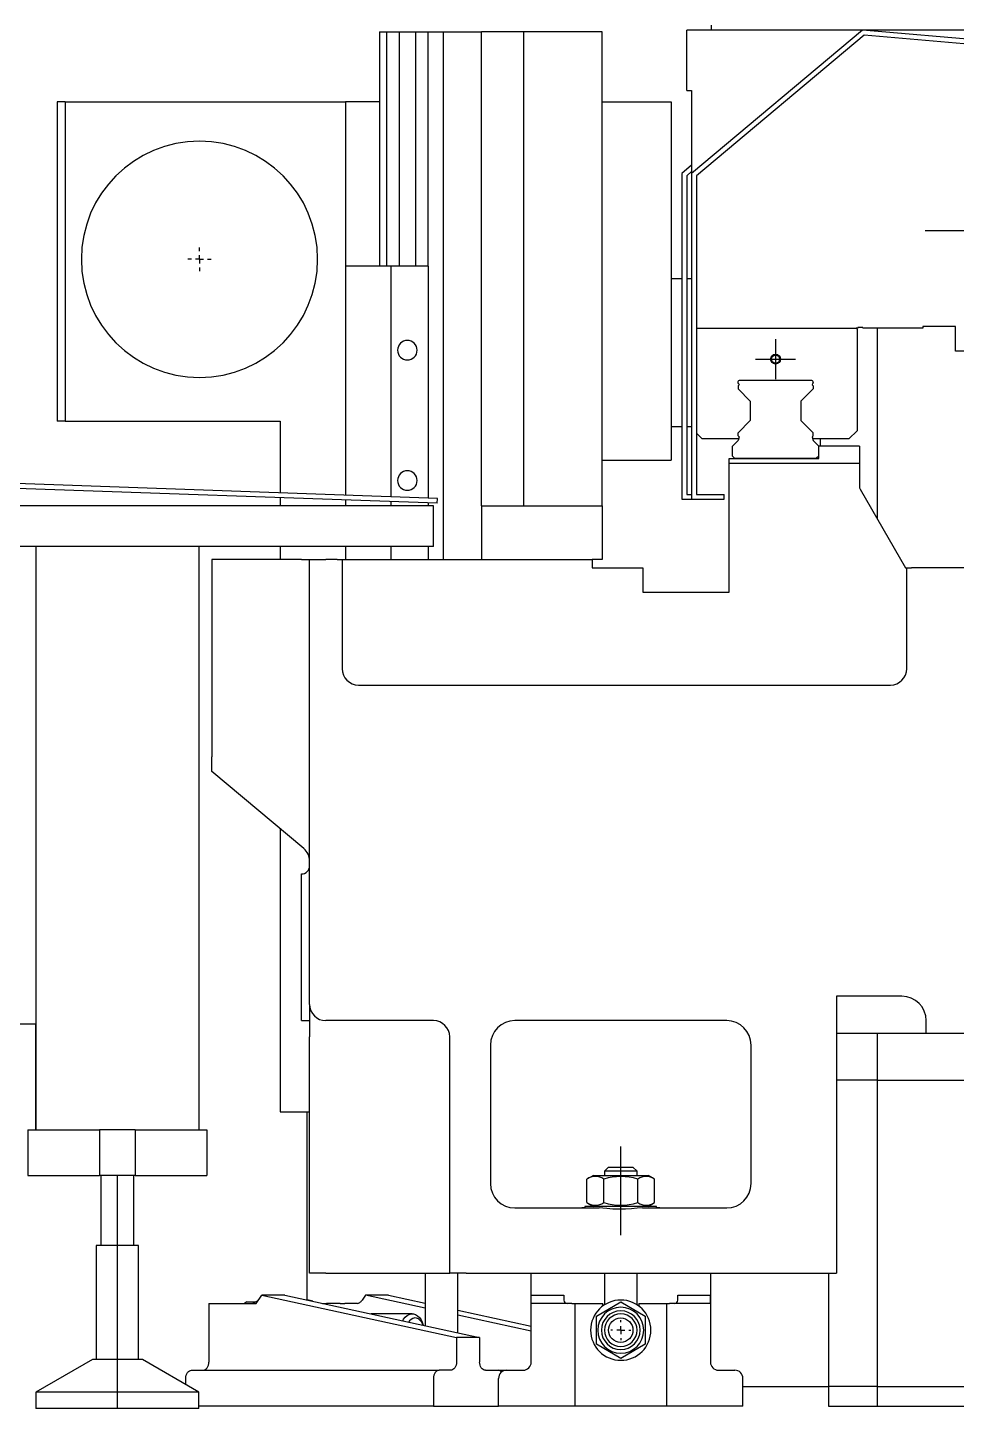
# Model space of a CAD drawing. Extents: x 387 to 958, y 84 to 319.
# Drawn here: x 442 to 470.94, y 84.21 to 127.24 of the extents above; entities that cross this region are included whole.
import ezdxf

# ---------------------------------------------------------------- set-up
doc = ezdxf.new("R2010")
doc.units = 0
doc.linetypes.add('AXIS-MY', pattern=[15, 8, -2.5, 2, -2.5])
doc.linetypes.add('CENTERX2', pattern=[20.32, 12.7, -2.54, 2.54, -2.54])
doc.layers.get('0').update_dxf_attribs({"linetype": 'CONTINUOUS'})
doc.layers.add('AXIS', color=1, linetype='AXIS-MY')
doc.layers.add('DIM', color=4, linetype='CONTINUOUS')

# ---------------------------------------------------------------- blocks, each defined once
blk = doc.blocks.new('SW_CENTERMARKSYMBOL_94')
at = {"layer": 'DIM'}
for p, q in [((-0.5, 0), (-0.725, 0)), ((0, 0), (-0.25, 0)), ((0, 0.5), (0, 0.725)), ((0, 0), (0, 0.25)), ((0, 0), (0, -0.25)), ((0, 0), (0.25, 0)), ((0.5, 0), (0.725, 0)), ((0, -0.5), (0, -0.725))]:
    blk.add_line(p, q, dxfattribs=at)
blk = doc.blocks.new('SW_CENTERMARKSYMBOL_97')
at = {"layer": 'DIM'}
for p, q in [((-0.5, 0), (-0.61, 0)), ((0, 0), (-0.25, 0)), ((0, 0.5), (0, 0.61)), ((0, 0), (0, 0.25)), ((0, 0), (0, -0.25)), ((0, 0), (0.25, 0)), ((0.5, 0), (0.61, 0)), ((0, -0.5), (0, -0.61))]:
    blk.add_line(p, q, dxfattribs=at)

msp = doc.modelspace()

# ---------------------------------------------------------------- linework, layer by layer
at = {"color": 7, "linetype": 'CONTINUOUS'}
for p, q in [((452.9674798, 127.1120765), (453.1867889, 127.1120765)), ((452.9674798, 127.1120765), (452.9674798, 119.801468)), ((453.1867889, 127.1120765), (453.5767259, 127.1120765)), ((453.1867889, 127.1120765), (453.1867889, 119.801468)), ((453.5767259, 127.1120765), (454.0844071, 127.1120765)), ((453.5767259, 127.1120765), (453.5767259, 119.801468)), ((454.0844071, 127.1120765), (454.4743441, 127.1120765)), ((454.0844071, 127.1120765), (454.0844071, 119.801468)), ((454.4743441, 127.1120765), (454.9525131, 127.1120765)), ((454.4743441, 127.1120765), (454.4743441, 119.801468)), ((454.9525131, 127.1120765), (456.1455638, 127.1120765)), ((454.9525131, 127.1120765), (454.9525131, 110.6632073)), ((457.4655348, 127.1120765), (456.1455638, 127.1120765)), ((456.1455638, 112.3385551), (456.1455638, 127.1120765)), ((459.9024043, 127.1120765), (457.4655348, 127.1120765)), ((457.4655348, 112.3385551), (457.4655348, 127.1120765)), ((459.9024043, 112.3385551), (459.9024043, 127.1120765)), ((498.3338673, 127.1628447), (462.5423463, 127.1628447)), ((462.5423463, 125.2844244), (462.5423463, 127.1628447)), ((468.0213557, 127.1628447), (462.6946506, 122.6952505)), ((468.0709079, 127.0056233), (462.846955, 122.624209)), ((463.303868, 127.315149), (463.303868, 127.1628447)), ((498.4861717, 124.4975186), (468.0213557, 127.1628447)), ((498.3338673, 124.3579574), (468.0709079, 127.0056233)), ((462.5423463, 125.2844244), (462.6946506, 125.2844244)), ((462.6946506, 125.2844244), (462.6946506, 122.6952505)), ((443.1743104, 124.9290476), (442.9204698, 124.9290476)), ((442.9204698, 124.9290476), (442.9204698, 114.9784971)), ((443.1743104, 124.9290476), (451.9064262, 124.9290476)), ((443.1743104, 124.9290476), (443.1743104, 114.9784971)), ((452.9674798, 124.9290476), (451.9064262, 124.9290476)), ((451.9064262, 124.9290476), (451.9064262, 112.6705569)), ((459.9024043, 124.9290476), (462.0600492, 124.9290476)), ((462.0600492, 124.9290476), (462.0600492, 113.7600623)), ((462.6946506, 122.9507308), (462.3900419, 122.6952505)), ((462.3900419, 122.6952505), (462.3900419, 112.5416275)), ((462.6946506, 122.7519491), (462.5423463, 122.624209)), ((462.5423463, 122.624209), (462.5423463, 112.6939319)), ((462.6946506, 122.6952505), (462.6946506, 112.5416275)), ((462.846955, 122.624209), (462.846955, 112.6939319)), ((453.3279334, 119.801468), (451.9064262, 119.801468)), ((454.4956, 119.801468), (453.3279334, 119.801468)), ((453.3279334, 112.6209167), (453.3279334, 119.801468)), ((454.4956, 112.5801409), (454.4956, 119.801468)), ((462.0600492, 119.4172774), (462.3900419, 119.4172774)), ((462.5423463, 119.4172774), (462.6946506, 119.4172774)), ((467.8729983, 117.8976637), (467.8729983, 117.8722796)), ((468.0253027, 117.8976637), (467.8729983, 117.8976637)), ((468.0253027, 117.8976637), (468.0253027, 117.8722796)), ((469.9037229, 117.9230477), (469.9037229, 117.8722796)), ((470.9190852, 117.9230477), (469.9037229, 117.9230477)), ((470.9190852, 117.161526), (470.9190852, 117.9230477)), ((462.846955, 117.8722796), (467.8222302, 117.8722796)), ((467.8222302, 117.8722796), (467.8476143, 117.8468956)), ((467.8729983, 117.8722796), (467.8222302, 117.8722796)), ((467.8476143, 117.8468956), (467.8476143, 114.6738884)), ((469.9037229, 117.8722796), (468.0253027, 117.8722796)), ((468.4822157, 111.9297418), (468.4822157, 117.8722796)), ((475.4882156, 117.161526), (470.9190852, 117.161526)), ((464.1350644, 116.1825676), (464.1448034, 116.146221)), ((466.4392183, 116.2400847), (464.1791988, 116.2400847)), ((466.4833527, 116.1825676), (466.4736137, 116.146221)), ((464.1715819, 116.1051283), (464.1415419, 116.0750883)), ((464.1415419, 116.0750883), (464.1415419, 115.9811673)), ((464.1415419, 115.9811673), (464.5223028, 115.6004065)), ((464.1595149, 116.150163), (464.1448034, 116.146221)), ((464.1595149, 116.150163), (464.1715819, 116.1051283)), ((466.4768752, 115.9811673), (466.0961143, 115.6004065)), ((466.4589022, 116.150163), (466.4468352, 116.1051283)), ((466.4468352, 116.1051283), (466.4768752, 116.0750883)), ((466.4589022, 116.150163), (466.4736137, 116.146221)), ((466.4768752, 116.0750883), (466.4768752, 115.9811673)), ((464.5223028, 115.6004065), (464.5223028, 114.9911891)), ((466.0961143, 115.6004065), (466.0961143, 114.9911891)), ((443.1743104, 114.9784971), (442.9204698, 114.9784971)), ((443.1743104, 114.9784971), (449.8757016, 114.9784971)), ((449.8757016, 114.9784971), (449.8757016, 112.7414713)), ((464.1415419, 114.6104282), (464.5223028, 114.9911891)), ((466.4768752, 114.6104282), (466.0961143, 114.9911891)), ((462.3900419, 114.7971369), (462.0600492, 114.7971369)), ((462.6946506, 114.7971369), (462.5423463, 114.7971369)), ((463.0246434, 114.4200478), (462.846955, 114.5977362)), ((464.1415419, 114.5165072), (464.1415419, 114.6104282)), ((464.1715819, 114.4864672), (464.1415419, 114.5165072)), ((464.1715819, 114.4864672), (464.1415419, 114.3743565)), ((466.4468352, 114.4864672), (466.4768752, 114.5165072)), ((466.4468352, 114.4864672), (466.4768752, 114.3743565)), ((466.4768752, 114.5165072), (466.4768752, 114.6104282)), ((467.5937737, 114.4200478), (467.8476143, 114.6738884)), ((464.1537848, 114.4200478), (463.0246434, 114.4200478)), ((464.1415419, 114.3743565), (463.9638535, 114.1966681)), ((463.9638535, 113.8869826), (463.9638535, 114.1966681)), ((467.5937737, 114.4200478), (466.4646322, 114.4200478)), ((466.4768752, 114.3743565), (466.6545636, 114.1966681)), ((467.9237665, 114.1966681), (466.6545636, 114.1966681)), ((466.6545636, 113.8108304), (466.6545636, 114.1966681)), ((466.6545636, 113.8869826), (466.6545636, 114.1966681)), ((466.7053317, 114.1966681), (466.7053317, 114.4200478)), ((467.9237665, 114.1966681), (467.9237665, 113.6585261)), ((459.9024043, 113.7600623), (462.0600492, 113.7600623)), ((463.8623173, 113.8108304), (466.6545636, 113.8108304)), ((463.8623173, 113.6585261), (463.8623173, 113.8108304)), ((463.8623173, 109.647845), (463.8623173, 113.6585261)), ((467.9237665, 113.6585261), (463.8623173, 113.6585261)), ((464.0400057, 113.8108304), (463.9638535, 113.8869826)), ((466.5784114, 113.8108304), (464.0400057, 113.8108304)), ((466.6545636, 113.8869826), (466.5784114, 113.8108304)), ((467.9237665, 113.6585261), (467.9237665, 112.9378142)), ((454.7679254, 112.4182339), (429.7160653, 113.2930642)), ((454.7732408, 112.5704455), (429.7213806, 113.4452757)), ((467.9441714, 112.861662), (469.3600047, 110.4093667)), ((454.6479044, 112.3385551), (402.9151952, 112.3385551)), ((449.8757016, 112.5890742), (449.8757016, 112.3385551)), ((451.9064262, 112.5181597), (451.9064262, 112.3385551)), ((453.3279334, 112.3385551), (453.3279334, 112.4685196)), ((454.4956, 112.3385551), (454.4956, 112.4277437)), ((454.6479044, 111.0693522), (454.6479044, 112.3385551)), ((454.7679254, 112.4182339), (454.7732408, 112.5704455)), ((456.1455638, 112.3385551), (459.9024043, 112.3385551)), ((456.1455638, 112.3385551), (456.1455638, 110.6632073)), ((459.9024043, 112.3385551), (459.9024043, 110.6632073)), ((462.3900419, 112.5416275), (462.6946506, 112.5416275)), ((462.5423463, 112.6939319), (462.6946506, 112.6939319)), ((462.6946506, 112.5416275), (463.7100129, 112.5416275)), ((462.846955, 112.6939319), (463.7100129, 112.6939319)), ((463.7100129, 112.5416275), (463.7100129, 112.6939319)), ((454.6479044, 111.0693522), (402.9151952, 111.0693522)), ((442.2604843, 111.0693522), (442.2604843, 92.894367)), ((447.3372958, 111.0693522), (447.3372958, 92.894367)), ((449.8757016, 111.0693522), (449.8757016, 110.6632073)), ((451.9064262, 111.0693522), (451.9064262, 110.6632073)), ((453.3279334, 110.6632073), (453.3279334, 111.0693522)), ((454.4956, 110.6632073), (454.4956, 111.0693522)), ((450.5356871, 110.6632073), (447.7434408, 110.6632073)), ((447.7434408, 110.6632073), (447.7434408, 104.5130855)), ((450.5356871, 110.6632073), (450.7895277, 110.6632073)), ((450.7895277, 110.6632073), (451.2972088, 110.6632073)), ((450.7895277, 96.8035119), (450.7895277, 110.6632073)), ((451.6525856, 110.6632073), (451.2972088, 110.6632073)), ((451.6525856, 110.6632073), (451.80489, 110.6632073)), ((451.80489, 110.6632073), (459.5977956, 110.6632073)), ((451.80489, 110.6632073), (451.80489, 107.2617436)), ((459.9024043, 110.6632073), (459.5977956, 110.6632073)), ((459.5977956, 110.6632073), (459.5977956, 110.4093667)), ((459.5977956, 110.4093667), (461.1716072, 110.4093667)), ((461.1716072, 110.4093667), (461.1716072, 109.647845)), ((469.3600047, 110.4093667), (469.3960418, 110.4093667)), ((469.3960418, 110.4093667), (469.5483461, 110.4093667)), ((469.3960418, 107.2617436), (469.3960418, 110.4093667)), ((471.2236939, 110.4093667), (469.5483461, 110.4093667)), ((461.1716072, 109.647845), (463.8623173, 109.647845)), ((452.3125711, 106.7540624), (468.8883606, 106.7540624)), ((447.7434408, 104.0633523), (447.7434408, 104.5130855)), ((450.6081777, 101.6595527), (447.7434408, 104.0633523)), ((449.8757016, 102.2741731), (449.8757016, 93.4528163)), ((450.5356871, 100.3572799), (450.5356871, 100.8649611)), ((450.5356871, 96.8035119), (450.5356871, 100.3572799)), ((467.2130128, 97.0573525), (467.2130128, 88.4267729)), ((469.2437374, 97.0573525), (467.2130128, 97.0573525)), ((450.5356871, 96.8029598), (450.5356871, 96.8035119)), ((450.5356871, 96.2958307), (450.5356871, 96.8029598)), ((450.7895277, 96.8035119), (450.7895277, 95.7881496)), ((415.8610645, 96.1942945), (442.2604843, 96.1942945)), ((442.2604843, 92.894367), (442.2604843, 96.1942945)), ((450.5356871, 96.2958307), (450.7895277, 96.2958307)), ((454.6479044, 96.2958307), (451.2972088, 96.2958307)), ((463.7861651, 96.2958307), (457.1863101, 96.2958307)), ((470.0052592, 95.8896858), (470.0052592, 96.2958307)), ((450.7895277, 88.4267729), (450.7895277, 95.7881496)), ((455.1555855, 88.4267729), (455.1555855, 95.7881496)), ((456.4247884, 95.534309), (456.4247884, 91.2190193)), ((464.5476868, 91.2190193), (464.5476868, 95.534309)), ((470.0052592, 95.8896858), (467.2130128, 95.8896858)), ((470.0052592, 95.8896858), (467.2130128, 95.8896858)), ((468.4822157, 94.4393648), (468.4822157, 95.8896858)), ((489.804824, 95.8896858), (470.0052592, 95.8896858)), ((468.4822157, 94.4393648), (467.2130128, 94.4393648)), ((468.4822157, 94.4393648), (491.3278675, 94.4393648)), ((468.4822157, 84.8949592), (468.4822157, 94.4393648)), ((449.8757016, 93.4528163), (450.7895277, 93.4528163)), ((450.7133755, 87.588952), (450.7133755, 93.4528163)), ((442.0066438, 92.894367), (444.2404408, 92.894367)), ((442.0066438, 92.894367), (442.0066438, 91.4728598)), ((445.3573393, 92.894367), (444.2404408, 92.894367)), ((444.2404408, 92.894367), (444.2404408, 91.4728598)), ((445.3573393, 92.894367), (445.3573393, 91.4728598)), ((445.3573393, 92.894367), (447.5911364, 92.894367)), ((447.5911364, 92.894367), (447.5911364, 91.4728598)), ((460.1054767, 91.7267004), (459.9785565, 91.5997801)), ((460.1054767, 91.7267004), (460.8669985, 91.7267004)), ((460.9939188, 91.5997801), (460.8669985, 91.7267004)), ((442.0066438, 91.4728598), (444.2404408, 91.4728598)), ((444.2884287, 91.4728598), (444.2404408, 91.4728598)), ((444.3031183, 91.4728598), (444.2884287, 91.4728598)), ((444.2884287, 91.4728598), (444.2884287, 89.2898309)), ((445.3093515, 91.4728598), (444.3031183, 91.4728598)), ((445.3573393, 91.4728598), (445.3093515, 91.4728598)), ((445.3093515, 89.2898309), (445.3093515, 91.4728598)), ((445.3573393, 91.4728598), (447.5911364, 91.4728598)), ((459.6333333, 91.4728598), (459.4310422, 91.356067)), ((459.4310422, 90.6250585), (459.4310422, 91.356067)), ((459.6333333, 91.4728598), (460.4862376, 91.4728598)), ((459.9586399, 90.6250585), (459.9586399, 91.356067)), ((459.9801164, 91.5997801), (459.9785565, 91.5997801)), ((459.9785565, 91.5997801), (459.9785565, 91.4728598)), ((460.9939188, 91.5997801), (459.9801164, 91.5997801)), ((460.4862376, 91.4728598), (461.3391419, 91.4728598)), ((460.9939188, 91.4728598), (460.9939188, 91.5997801)), ((461.0138353, 90.6250585), (461.0138353, 91.356067)), ((461.5414331, 91.356067), (461.3391419, 91.4728598)), ((461.5414331, 90.6250585), (461.5414331, 91.356067)), ((457.1863101, 90.4574975), (459.8127225, 90.4574975)), ((459.3693391, 90.4574975), (459.2678029, 90.4574975)), ((461.6031361, 90.5082656), (459.3693391, 90.5082656)), ((459.3693391, 90.5082656), (459.3693391, 90.4574975)), ((459.4310422, 90.6250585), (459.6333333, 90.5082656)), ((461.1597528, 90.4574975), (463.7861651, 90.4574975)), ((461.3391419, 90.5082656), (461.5414331, 90.6250585)), ((461.6031361, 90.4574975), (461.6031361, 90.5082656)), ((461.7046724, 90.4574975), (461.6031361, 90.4574975)), ((444.1551968, 89.2898309), (444.1361243, 89.2898309)), ((444.1361243, 89.2898309), (444.1361243, 85.7360628)), ((445.4616559, 89.2898309), (444.1551968, 89.2898309)), ((445.4616559, 85.7360628), (445.4616559, 89.2898309)), ((451.2972088, 88.4267729), (450.7895277, 88.4267729)), ((451.2972088, 88.4267729), (454.3940638, 88.4267729)), ((454.3940638, 88.4267729), (455.1555855, 88.4267729)), ((454.3940638, 88.4267729), (454.3940638, 86.7924121)), ((455.6632667, 88.4267729), (455.1555855, 88.4267729)), ((455.4094261, 86.572939), (455.4094261, 88.4267729)), ((455.6632667, 88.4267729), (467.2130128, 88.4267729)), ((457.6939913, 85.656481), (457.6939913, 88.4267729)), ((459.9785565, 88.4267729), (459.9785565, 87.4400633)), ((460.9939188, 87.4400633), (460.9939188, 88.4267729)), ((463.2784839, 88.4267729), (463.2784839, 85.656481)), ((466.9591723, 88.4267729), (466.9591723, 84.8949592)), ((447.6502523, 87.4841331), (447.6502523, 85.656481)), ((447.6502523, 87.4841331), (449.1220899, 87.4841331)), ((448.8298534, 87.5292184), (448.7589107, 87.4841331)), ((448.8298534, 87.5292184), (449.1041407, 87.5292184)), ((449.1220899, 87.4841331), (449.3015823, 87.7379737)), ((450.0195519, 87.7379737), (449.3015823, 87.7379737)), ((449.3015823, 87.7379737), (455.3684252, 86.4266105)), ((450.0195519, 87.7379737), (456.0863948, 86.4266105)), ((451.1939107, 87.4841331), (451.3118971, 87.4841331)), ((451.7426789, 87.4841331), (451.3118971, 87.4841331)), ((451.3118971, 87.45863), (451.3118971, 87.4841331)), ((451.7426789, 87.4841331), (451.8862728, 87.4841331)), ((452.281156, 87.4841331), (451.8862728, 87.4841331)), ((452.5324454, 87.7379737), (452.42475, 87.5856693)), ((453.250415, 87.7379737), (452.5324454, 87.7379737)), ((454.3940638, 87.3355802), (452.5324454, 87.7379737)), ((453.250415, 87.7379737), (454.3940638, 87.4907711)), ((457.6939913, 87.4841331), (457.6939913, 87.7379737)), ((457.6939913, 87.7379737), (458.7093536, 87.7379737)), ((458.9631942, 87.4841331), (457.6939913, 87.4841331)), ((458.7093536, 87.7379737), (458.7093536, 87.5856693)), ((458.9631942, 87.4841331), (459.0647304, 87.4841331)), ((459.0647304, 87.4841331), (459.1662666, 87.4841331)), ((459.0647304, 84.2857419), (459.0647304, 87.4841331)), ((459.1662666, 87.4841331), (459.9277883, 87.4841331)), ((459.7247159, 87.0895537), (460.4862376, 87.5292184)), ((459.9277883, 87.4050379), (459.9277883, 87.4841331)), ((460.4862376, 87.5292184), (461.2477593, 87.0895537)), ((461.0446869, 87.4841331), (461.0446869, 87.4050379)), ((461.0446869, 87.4841331), (461.8062086, 87.4841331)), ((461.8062086, 87.4841331), (461.9077448, 87.4841331)), ((461.9077448, 87.4841331), (462.0092811, 87.4841331)), ((461.9077448, 87.4841331), (461.9077448, 84.2857419)), ((463.2784839, 87.4841331), (462.0092811, 87.4841331)), ((462.2631216, 87.7379737), (463.2784839, 87.7379737)), ((462.2631216, 87.5856693), (462.2631216, 87.7379737)), ((463.2784839, 87.4841331), (463.2784839, 87.7379737)), ((453.9863338, 87.1575701), (452.7047101, 87.1575701)), ((455.4094261, 87.271298), (457.6939913, 86.7774836)), ((457.6939913, 86.6222927), (455.4094261, 87.1161071)), ((459.7247159, 86.2102241), (459.7247159, 87.0895537)), ((461.2477593, 87.0895537), (461.2477593, 86.2102241)), ((456.0863948, 86.4266105), (455.3684252, 86.4266105)), ((455.3684252, 86.4266105), (455.3684252, 85.656481)), ((456.0863948, 86.4266105), (456.0863948, 85.656481)), ((460.4862376, 85.7705594), (459.7247159, 86.2102241)), ((461.2477593, 86.2102241), (460.4862376, 85.7705594)), ((444.0191434, 85.7360628), (442.2604843, 84.7207005)), ((444.0415823, 85.7360628), (444.0191434, 85.7360628)), ((445.5786367, 85.7360628), (444.0415823, 85.7360628)), ((447.3372958, 84.7207005), (445.5786367, 85.7360628)), ((447.1117752, 85.4026404), (454.829948, 85.4026404)), ((455.1889328, 85.4026404), (454.829948, 85.4026404)), ((456.2658871, 85.4026404), (456.6607704, 85.4026404)), ((456.6607704, 85.4026404), (456.9324696, 85.4026404)), ((456.9324696, 85.4026404), (457.4401507, 85.4026404)), ((463.5323245, 85.4026404), (464.0400057, 85.4026404)), ((446.9322828, 84.9545349), (446.9322828, 85.1487998)), ((454.6504556, 85.1487998), (454.6504556, 84.2857419)), ((456.678629, 84.2857419), (456.678629, 85.1487998)), ((464.2938462, 84.2857419), (464.2938462, 85.1487998)), ((464.2938462, 84.8949592), (466.9591723, 84.8949592)), ((468.4822157, 84.8949592), (466.9591723, 84.8949592)), ((466.9591723, 84.8949592), (466.9591723, 84.2857419)), ((468.4822157, 84.8949592), (479.3973604, 84.8949592)), ((468.4822157, 84.2857419), (468.4822157, 84.8949592)), ((442.3335324, 84.7207005), (442.2604843, 84.7207005)), ((442.2604843, 84.7207005), (442.2604843, 84.2130194)), ((447.3372958, 84.7207005), (442.3335324, 84.7207005)), ((447.3372958, 84.2130194), (447.3372958, 84.7207005)), ((442.3335324, 84.2130194), (442.2604843, 84.2130194)), ((447.3372958, 84.2130194), (442.3335324, 84.2130194)), ((454.6504556, 84.2857419), (447.3372958, 84.2857419)), ((454.6504556, 84.2857419), (456.678629, 84.2857419)), ((458.9631942, 84.2857419), (456.678629, 84.2857419)), ((459.0647304, 84.2857419), (458.9631942, 84.2857419)), ((459.1662666, 84.2857419), (459.0647304, 84.2857419)), ((461.8062086, 84.2857419), (459.1662666, 84.2857419)), ((461.9077448, 84.2857419), (461.8062086, 84.2857419)), ((462.0092811, 84.2857419), (461.9077448, 84.2857419)), ((464.2938462, 84.2857419), (462.0092811, 84.2857419)), ((466.9591723, 84.2857419), (468.4822157, 84.2857419)), ((468.4822157, 84.2857419), (479.3973604, 84.2857419))]:
    msp.add_line(p, q, dxfattribs=at)
at = {"color": 7, "linetype": 'CONTINUOUS', "flags": 128}
for points in [[(461.1597528, 90.4574975), (460.9969375, 90.4492973), (460.8177675, 90.4325785), (460.6284133, 90.4186585), (460.4293843, 90.4156908), (460.2390037, 90.4253727), (460.0502369, 90.4425233), (459.9290643, 90.4528937), (459.8127225, 90.4574975)], [(449.1765082, 87.5610921), (449.0886964, 87.5207094), (449.032397, 87.4841331)], [(453.6936315, 86.9438122), (453.7189953, 86.9887111), (453.7691679, 87.054139), (453.8271895, 87.1049563), (453.8909629, 87.1393263), (453.9581833, 87.1560067), (454.0264212, 87.1543948), (454.0932101, 87.1345486), (454.1561363, 87.0971856), (454.2129254, 87.0436561), (454.2615248, 86.9758949), (454.3001782, 86.896351), (454.3274883, 86.8078992)], [(454.3209377, 86.8082185), (454.3079499, 86.8434129), (454.2731119, 86.9093801), (454.2290609, 86.9632138), (454.1778567, 87.0023968), (454.1218935, 87.0250969), (454.0637881, 87.0302528), (454.0062575, 87.0176232), (453.9519917, 86.9877987), (453.9035282, 86.942174), (453.8758434, 86.9044267)], [(447.4707599, 85.4026404), (447.5057772, 85.4075179), (447.5394487, 85.4219628), (447.5704806, 85.4454202), (447.5976802, 85.4769886), (447.6200024, 85.5154547), (447.6365893, 85.5593404), (447.6468034, 85.6069591), (447.6502523, 85.656481)], [(455.3684252, 85.656481), (455.3649763, 85.6069591), (455.3547621, 85.5593404), (455.3381753, 85.5154547), (455.3158531, 85.4769886), (455.2886534, 85.4454202), (455.2576216, 85.4219628), (455.22395, 85.4075179), (455.1889328, 85.4026404)], [(456.2658871, 85.4026404), (456.2308699, 85.4075179), (456.1971984, 85.4219628), (456.1661665, 85.4454202), (456.1389669, 85.4769886), (456.1166447, 85.5154547), (456.1000578, 85.5593404), (456.0898436, 85.6069591), (456.0863948, 85.656481)], [(446.9322828, 85.1487998), (446.9357317, 85.1983216), (446.9459458, 85.2459404), (446.9625327, 85.2898261), (446.9848549, 85.3282922), (447.0120545, 85.3598605), (447.0430864, 85.3833179), (447.0767579, 85.3977629), (447.1117752, 85.4026404)], [(454.829948, 85.4026404), (454.7949308, 85.3977629), (454.7612592, 85.3833179), (454.7302274, 85.3598605), (454.7030277, 85.3282922), (454.6807055, 85.2898261), (454.6641187, 85.2459404), (454.6539045, 85.1983216), (454.6504556, 85.1487998)]]:
    msp.add_lwpolyline(points, dxfattribs=at)
at = {"color": 7, "linetype": 'CONTINUOUS', "extrusion": (5.26784e-15, 4.16334e-16, -1)}
msp.add_circle((-447.3583255, 120.0197836), 3.6806883, dxfattribs=at)
at = {"color": 7, "linetype": 'CONTINUOUS', "extrusion": (0, 0, -1)}
for centre in [(-453.8356145, 117.1869101), (-453.8356145, 113.1254609)]:
    msp.add_circle(centre, 0.3046087, dxfattribs=at)
at = {"color": 7, "linetype": 'CONTINUOUS'}
for centre, radius in [((465.3092085, 116.9076854), 0.1523043), ((465.3092085, 116.9076854), 0.1269203), ((460.4862376, 86.6498889), 0.3807609)]:
    msp.add_circle(centre, radius, dxfattribs=at)
at = {"color": 7, "linetype": 'CONTINUOUS', "extrusion": (5.52348e-15, -1.27601e-15, -1)}
msp.add_circle((-460.4862376, 86.6498889), 0.9392101, dxfattribs=at)
at = {"color": 7, "linetype": 'CONTINUOUS', "extrusion": (5.58687e-15, -7.4567e-16, -1)}
for radius in [0.7158304, 0.6026433]:
    msp.add_circle((-460.4862376, 86.6498889), radius, dxfattribs=at)
at = {"color": 7, "linetype": 'CONTINUOUS', "extrusion": (5.65799e-15, -5.0721e-16, -1)}
msp.add_circle((-460.4862376, 86.6498889), 0.5076811, dxfattribs=at)
at = {"color": 7, "linetype": 'CONTINUOUS'}
for centre, radius, start, end in [((464.1791988, 116.1943934), 0.0456913, 90, 195), ((466.4392183, 116.1943934), 0.0456913, 345, 90), ((468.0760708, 112.9378142), 0.1523043, 180, 210), ((452.3125711, 107.2617436), 0.5076811, 180, 270), ((468.8883606, 107.2617436), 0.5076811, 270, 0), ((450.2818465, 101.2706463), 0.5076811, 0, 50), ((450.5356871, 101.1188017), 0.2538406, 270, 0), ((469.2437374, 96.2958307), 0.7615217, 0, 90), ((451.2972088, 96.8035119), 0.5076811, 180, 270), ((454.6479044, 95.7881496), 0.5076811, 0, 90), ((457.1863101, 95.534309), 0.7615217, 90, 180), ((463.7861651, 95.534309), 0.7615217, 0, 90), ((457.1863101, 91.2190193), 0.7615217, 180, 270), ((459.6950724, 90.9821195), 0.4577649, 54.84639905, 125.22447415), ((460.4862981, 89.7040241), 1.7342632, 72.29084762, 107.71334584), ((461.2778656, 90.9821195), 0.4577649, 54.84639905, 125.22447415), ((463.7861651, 91.2190193), 0.7615217, 270, 0), ((459.6946096, 90.999006), 0.4577649, 234.84639905, 305.22447415), ((460.4855303, 92.2788073), 1.7360851, 252.33245278, 287.7165522), ((461.2774028, 90.999006), 0.4577649, 234.84639905, 305.22447415), ((450.701353, 87.1102851), 0.4789883, 66.36369754, 89.14081272), ((458.8108898, 87.5856693), 0.1015362, 180, 270), ((462.1615854, 87.5856693), 0.1015362, 270, 0), ((457.4401507, 85.656481), 0.2538406, 270, 0), ((463.5323245, 85.656481), 0.2538406, 180, 270), ((456.6534453, 85.2490316), 0.1545225, 39.1294114, 87.28290389), ((456.9324696, 85.1487998), 0.2538406, 90, 180), ((464.0400057, 85.1487998), 0.2538406, 0, 90)]:
    msp.add_arc(centre, radius, start, end, dxfattribs=at)
msp.add_ellipse((452.352953, 87.5856693), major_axis=(0.0938072, 0.0938072), ratio=0.4142135624, start_param=3.5342917353, end_param=5.1050880621, dxfattribs=at)
at = {"layer": 'AXIS'}
for p, q in [((469.9698534, 120.9183665), (476.4374475, 120.9183665)), ((465.3092085, 117.5346057), (465.3092085, 116.2807651)), ((464.6822882, 116.9076854), (465.9361288, 116.9076854))]:
    msp.add_line(p, q, dxfattribs=at)
at = {"layer": 'AXIS', "linetype": 'CONTINUOUS'}
msp.add_line((444.7988901, 84.2130194), (444.7988901, 91.4728598), dxfattribs=at)
at = {"layer": 'DIM', "linetype": 'CENTERX2'}
msp.add_line((460.4862376, 89.6096962), (460.4862376, 92.3714293), dxfattribs=at)

# ---------------------------------------------------------------- block references
at = {"layer": 'DIM', "xscale": 0.5076811498074676, "yscale": 0.5076811498083771, "zscale": 0.5076811498079999}
for name, p in [('SW_CENTERMARKSYMBOL_94', (447.3583255, 120.0197836)), ('SW_CENTERMARKSYMBOL_97', (460.4862376, 86.6498889))]:
    msp.add_blockref(name, p, dxfattribs=at)

doc.saveas('drawing.dxf')
